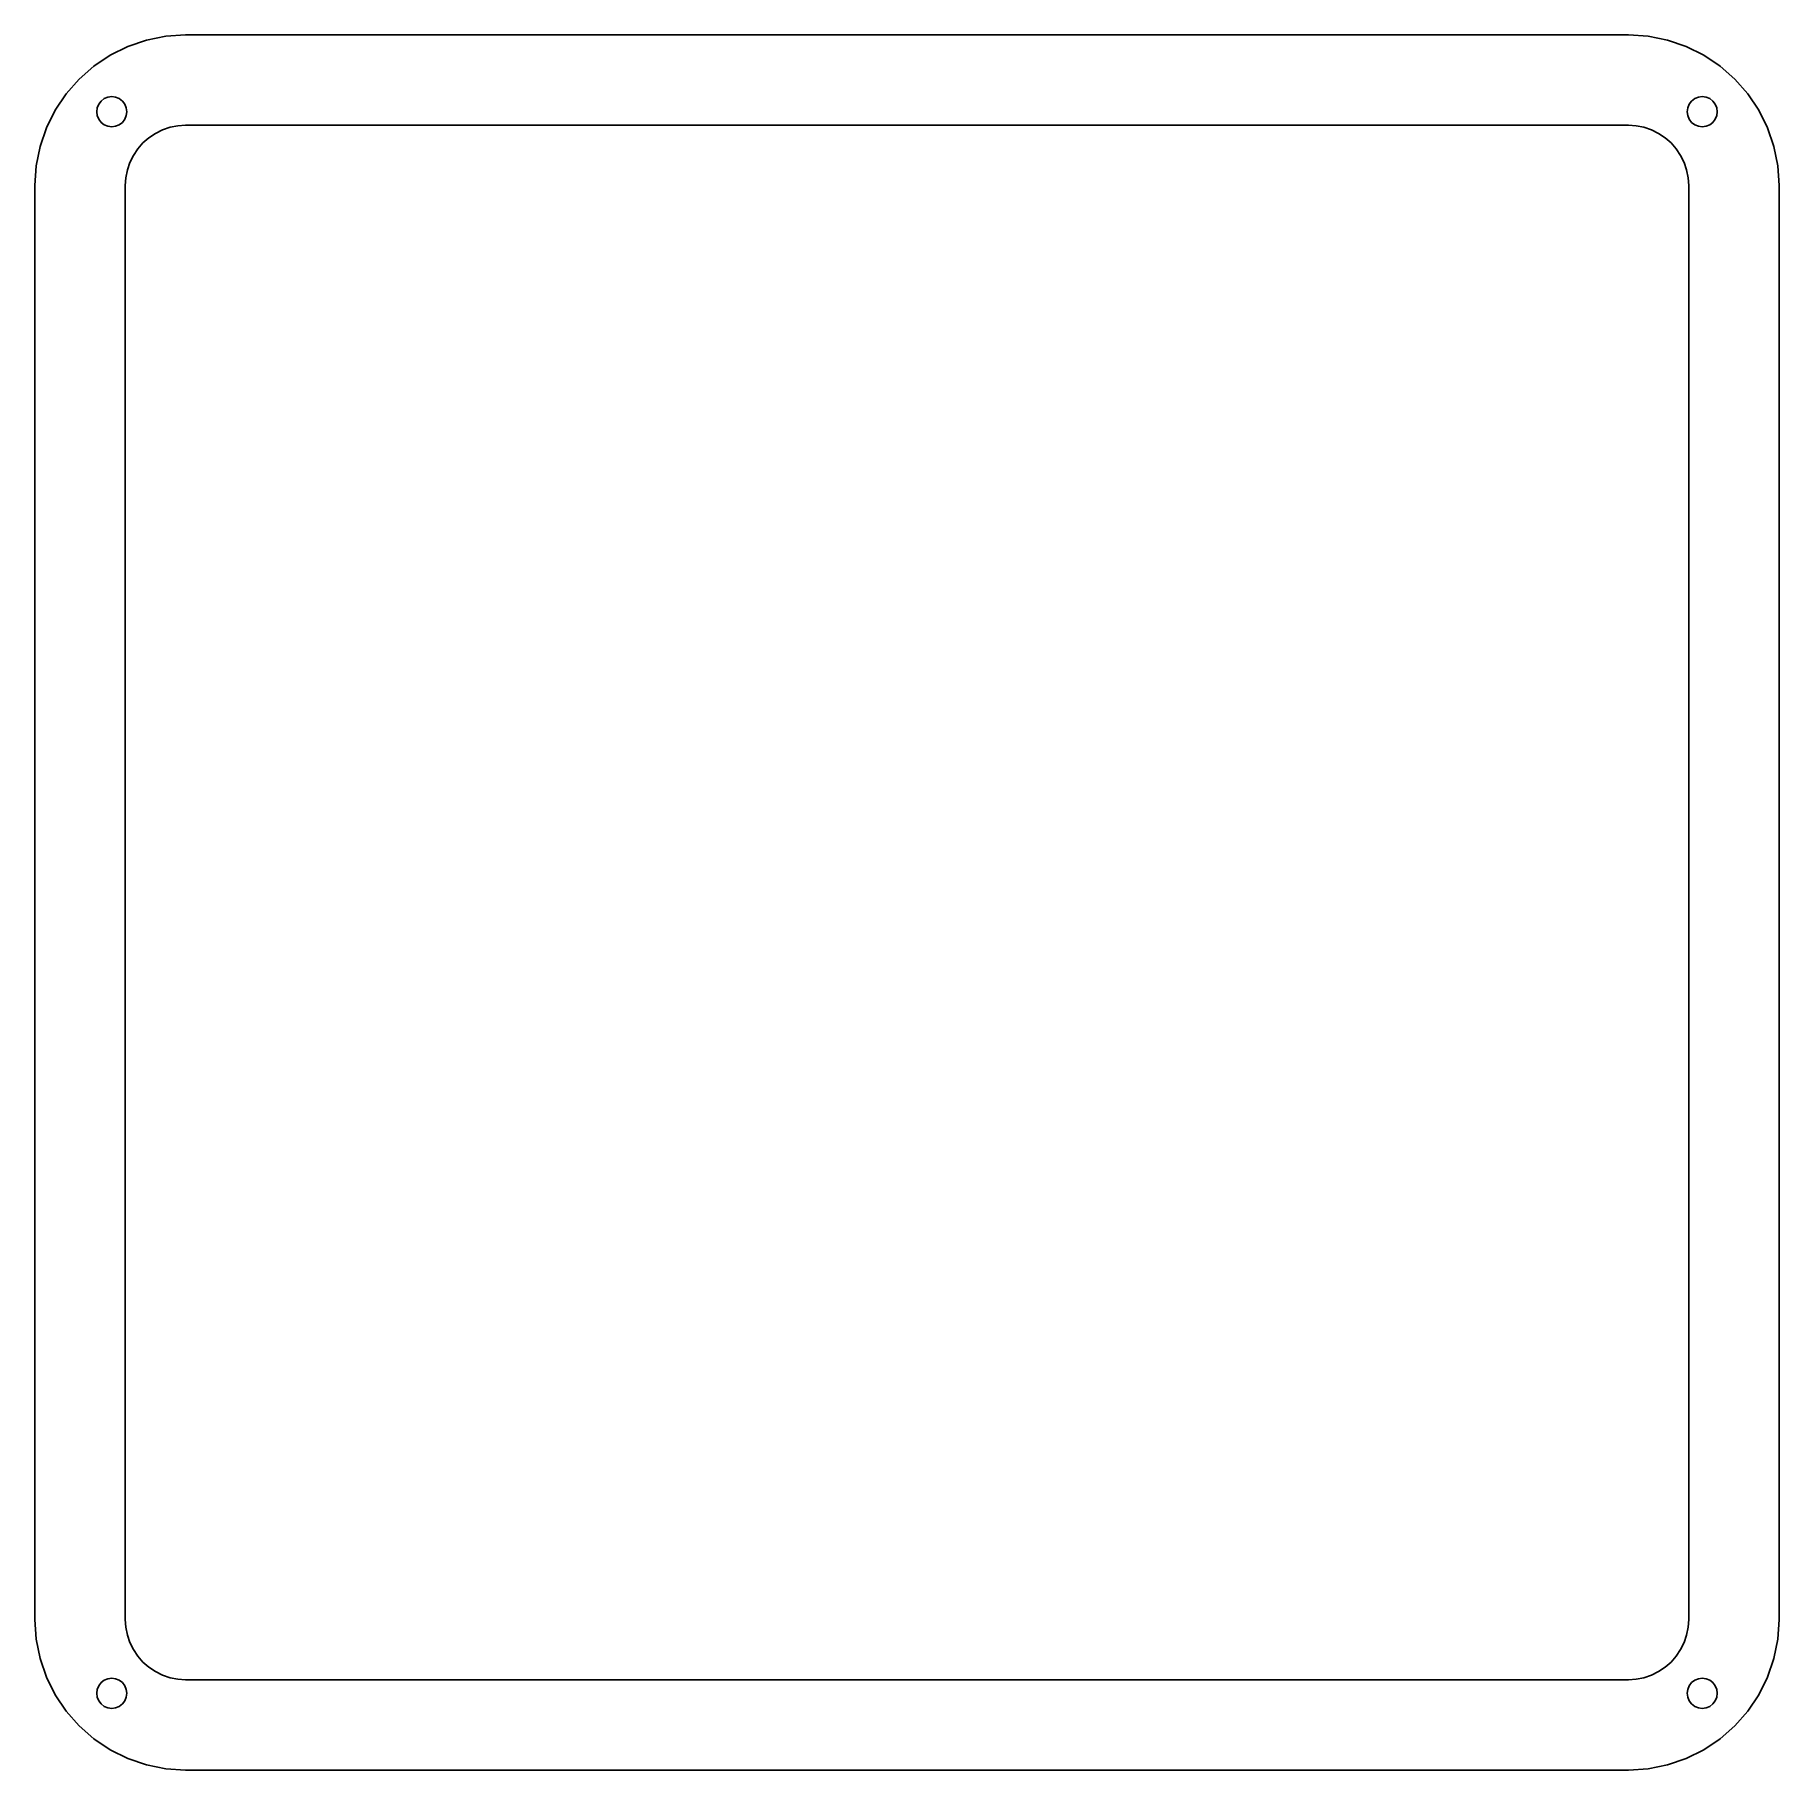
# Model space of a CAD drawing. Header units: metres. Extents: x -58 to 58, y -58 to 58.
import ezdxf

# ---------------------------------------------------------------- set-up
doc = ezdxf.new("R2010")
doc.units = ezdxf.units.M

msp = doc.modelspace()

# ---------------------------------------------------------------- linework, layer by layer
for p, q in [((-51.6902, 56.8255), (-52.8634, 56.247)), ((-50.4516, 57.246), (-51.6902, 56.8255)), ((-49.1687, 57.5012), (-50.4516, 57.246)), ((-47.8634, 57.5867), (-49.1687, 57.5012)), ((47.8634, 57.5867), (-47.8634, 57.5867)), ((49.1686, 57.5012), (47.8634, 57.5867)), ((50.4516, 57.246), (49.1686, 57.5012)), ((51.6902, 56.8255), (50.4516, 57.246)), ((52.8634, 56.247), (51.6902, 56.8255)), ((-52.8634, 56.247), (-53.951, 55.5203)), ((53.951, 55.5203), (52.8634, 56.247)), ((-54.9345, 54.6578), (-55.7969, 53.6744)), ((-53.951, 55.5203), (-54.9345, 54.6578)), ((54.9345, 54.6578), (53.951, 55.5203)), ((55.7969, 53.6744), (54.9345, 54.6578)), ((-55.7969, 53.6744), (-56.5236, 52.5867)), ((-53.4705, 53.1939), (-53.2634, 53.3528)), ((-53.2634, 53.3528), (-53.0222, 53.4527)), ((-53.0222, 53.4527), (-52.7634, 53.4867)), ((-52.7634, 53.4867), (-52.5046, 53.4527)), ((-52.5046, 53.4527), (-52.2634, 53.3528)), ((-52.2634, 53.3528), (-52.0563, 53.1939)), ((52.0563, 53.1939), (52.2634, 53.3528)), ((52.2634, 53.3528), (52.5046, 53.4527)), ((52.5046, 53.4527), (52.7634, 53.4867)), ((52.7634, 53.4867), (53.0222, 53.4527)), ((53.0222, 53.4527), (53.2634, 53.3528)), ((53.2634, 53.3528), (53.4705, 53.1939)), ((56.5236, 52.5867), (55.7969, 53.6744)), ((-56.5236, 52.5867), (-57.1022, 51.4136)), ((-53.7634, 52.4867), (-53.7293, 52.7456)), ((-53.7293, 52.2279), (-53.7634, 52.4867)), ((-53.7293, 52.7456), (-53.6294, 52.9867)), ((-53.6294, 51.9867), (-53.7293, 52.2279)), ((-53.6294, 52.9867), (-53.4705, 53.1939)), ((-52.0563, 53.1939), (-51.8974, 52.9867)), ((-51.8974, 52.9867), (-51.7975, 52.7456)), ((-51.7975, 52.2279), (-51.8974, 51.9867)), ((-51.7975, 52.7456), (-51.7634, 52.4867)), ((-51.7634, 52.4867), (-51.7975, 52.2279)), ((51.7634, 52.4867), (51.7975, 52.7456)), ((51.7975, 52.2279), (51.7634, 52.4867)), ((51.7975, 52.7456), (51.8974, 52.9867)), ((51.8974, 51.9867), (51.7975, 52.2279)), ((51.8974, 52.9867), (52.0563, 53.1939)), ((53.4705, 53.1939), (53.6294, 52.9867)), ((53.6294, 52.9867), (53.7293, 52.7456)), ((53.7293, 52.2279), (53.6294, 51.9867)), ((53.7293, 52.7456), (53.7634, 52.4867)), ((53.7634, 52.4867), (53.7293, 52.2279)), ((57.1022, 51.4136), (56.5236, 52.5867)), ((-57.1022, 51.4136), (-57.5226, 50.1749)), ((-53.4705, 51.7796), (-53.6294, 51.9867)), ((-53.2634, 51.6207), (-53.4705, 51.7796)), ((-53.0222, 51.5208), (-53.2634, 51.6207)), ((-52.7634, 51.4867), (-53.0222, 51.5208)), ((-52.5046, 51.5208), (-52.7634, 51.4867)), ((-52.2634, 51.6207), (-52.5046, 51.5208)), ((-52.0563, 51.7796), (-52.2634, 51.6207)), ((-51.8974, 51.9867), (-52.0563, 51.7796)), ((-50.2984, 50.7602), (-49.8634, 51.0508)), ((-49.8634, 51.0508), (-49.3941, 51.2822)), ((-49.3941, 51.2822), (-48.8987, 51.4504)), ((-48.8987, 51.4504), (-48.3855, 51.5525)), ((-48.3855, 51.5525), (-47.8634, 51.5867)), ((-47.8634, 51.5867), (47.8634, 51.5867)), ((47.8634, 51.5867), (48.3855, 51.5525)), ((48.3855, 51.5525), (48.8987, 51.4504)), ((48.8987, 51.4504), (49.3941, 51.2822)), ((49.3941, 51.2822), (49.8634, 51.0508)), ((49.8634, 51.0508), (50.2984, 50.7602)), ((52.0563, 51.7796), (51.8974, 51.9867)), ((52.2634, 51.6207), (52.0563, 51.7796)), ((52.5046, 51.5208), (52.2634, 51.6207)), ((52.7634, 51.4867), (52.5046, 51.5208)), ((53.0222, 51.5208), (52.7634, 51.4867)), ((53.2634, 51.6207), (53.0222, 51.5208)), ((53.4705, 51.7796), (53.2634, 51.6207)), ((53.6294, 51.9867), (53.4705, 51.7796)), ((57.5226, 50.1749), (57.1022, 51.4136)), ((-57.5226, 50.1749), (-57.7778, 48.892)), ((-51.3275, 49.5867), (-51.0368, 50.0218)), ((-51.0368, 50.0218), (-50.6918, 50.4152)), ((-50.6918, 50.4152), (-50.2984, 50.7602)), ((50.2984, 50.7602), (50.6918, 50.4152)), ((50.6918, 50.4152), (51.0368, 50.0218)), ((51.0368, 50.0218), (51.3275, 49.5867)), ((57.7778, 48.892), (57.5226, 50.1749)), ((-57.7778, 48.892), (-57.8634, 47.5867)), ((-51.8292, 48.1088), (-51.7271, 48.622)), ((-51.7271, 48.622), (-51.5589, 49.1175)), ((-51.5589, 49.1175), (-51.3275, 49.5867)), ((51.3275, 49.5867), (51.5589, 49.1175)), ((51.5589, 49.1175), (51.7271, 48.622)), ((51.7271, 48.622), (51.8292, 48.1088)), ((57.8634, 47.5867), (57.7778, 48.892)), ((-57.8634, 47.5867), (-57.8634, -47.5868)), ((-51.8634, 47.5867), (-51.8292, 48.1088)), ((-51.8634, -47.5868), (-51.8634, 47.5867)), ((51.8292, 48.1088), (51.8634, 47.5867)), ((51.8634, 47.5867), (51.8634, -47.5868)), ((57.8634, -47.5868), (57.8634, 47.5867)), ((-57.8634, -47.5868), (-57.7778, -48.892)), ((-51.8292, -48.1089), (-51.8634, -47.5868)), ((-51.7271, -48.622), (-51.8292, -48.1089)), ((51.8292, -48.1089), (51.7271, -48.622)), ((51.8634, -47.5868), (51.8292, -48.1089)), ((57.7778, -48.892), (57.8634, -47.5868)), ((-57.7778, -48.892), (-57.5226, -50.1749)), ((-51.5589, -49.1175), (-51.7271, -48.622)), ((-51.3275, -49.5868), (-51.5589, -49.1175)), ((-51.0368, -50.0218), (-51.3275, -49.5868)), ((51.3275, -49.5868), (51.0368, -50.0218)), ((51.5589, -49.1175), (51.3275, -49.5868)), ((51.7271, -48.622), (51.5589, -49.1175)), ((57.5226, -50.1749), (57.7778, -48.892)), ((-57.5226, -50.1749), (-57.1022, -51.4136)), ((-50.6918, -50.4152), (-51.0368, -50.0218)), ((-50.2984, -50.7602), (-50.6918, -50.4152)), ((-49.8634, -51.0509), (-50.2984, -50.7602)), ((50.2984, -50.7602), (49.8634, -51.0509)), ((50.6918, -50.4152), (50.2984, -50.7602)), ((51.0368, -50.0218), (50.6918, -50.4152)), ((57.1022, -51.4136), (57.5226, -50.1749)), ((-57.1022, -51.4136), (-56.5236, -52.5867)), ((-53.7293, -52.2279), (-53.6294, -51.9867)), ((-53.6294, -51.9867), (-53.4705, -51.7796)), ((-53.4705, -51.7796), (-53.2634, -51.6207)), ((-53.2634, -51.6207), (-53.0222, -51.5208)), ((-53.0222, -51.5208), (-52.7634, -51.4868)), ((-52.7634, -51.4868), (-52.5046, -51.5208)), ((-52.5046, -51.5208), (-52.2634, -51.6207)), ((-52.2634, -51.6207), (-52.0563, -51.7796)), ((-52.0563, -51.7796), (-51.8974, -51.9867)), ((-51.8974, -51.9867), (-51.7975, -52.2279)), ((-49.3941, -51.2823), (-49.8634, -51.0509)), ((-48.8987, -51.4505), (-49.3941, -51.2823)), ((-48.3855, -51.5525), (-48.8987, -51.4505)), ((-47.8634, -51.5867), (-48.3855, -51.5525)), ((47.8634, -51.5867), (-47.8634, -51.5867)), ((48.3855, -51.5525), (47.8634, -51.5867)), ((48.8987, -51.4505), (48.3855, -51.5525)), ((49.3941, -51.2823), (48.8987, -51.4505)), ((49.8634, -51.0509), (49.3941, -51.2823)), ((51.7975, -52.2279), (51.8974, -51.9867)), ((51.8974, -51.9867), (52.0563, -51.7796)), ((52.0563, -51.7796), (52.2634, -51.6207)), ((52.2634, -51.6207), (52.5046, -51.5208)), ((52.5046, -51.5208), (52.7634, -51.4868)), ((52.7634, -51.4868), (53.0222, -51.5208)), ((53.0222, -51.5208), (53.2634, -51.6207)), ((53.2634, -51.6207), (53.4705, -51.7796)), ((53.4705, -51.7796), (53.6294, -51.9867)), ((53.6294, -51.9867), (53.7293, -52.2279)), ((56.5236, -52.5867), (57.1022, -51.4136)), ((-56.5236, -52.5867), (-55.7969, -53.6744)), ((-53.7634, -52.4867), (-53.7293, -52.2279)), ((-53.7293, -52.7456), (-53.7634, -52.4867)), ((-53.6294, -52.9867), (-53.7293, -52.7456)), ((-53.4705, -53.1938), (-53.6294, -52.9867)), ((-53.2634, -53.3528), (-53.4705, -53.1938)), ((-52.0563, -53.1938), (-52.2634, -53.3528)), ((-51.8974, -52.9867), (-52.0563, -53.1938)), ((-51.7975, -52.7456), (-51.8974, -52.9867)), ((-51.7975, -52.2279), (-51.7634, -52.4867)), ((-51.7634, -52.4867), (-51.7975, -52.7456)), ((51.7634, -52.4867), (51.7975, -52.2279)), ((51.7975, -52.7456), (51.7634, -52.4867)), ((51.8974, -52.9867), (51.7975, -52.7456)), ((52.0563, -53.1938), (51.8974, -52.9867)), ((52.2634, -53.3528), (52.0563, -53.1938)), ((53.4705, -53.1938), (53.2634, -53.3528)), ((53.6294, -52.9867), (53.4705, -53.1938)), ((53.7293, -52.7456), (53.6294, -52.9867)), ((53.7293, -52.2279), (53.7634, -52.4867)), ((53.7634, -52.4867), (53.7293, -52.7456)), ((55.7969, -53.6744), (56.5236, -52.5867)), ((-55.7969, -53.6744), (-54.9345, -54.6578)), ((-53.0222, -53.4527), (-53.2634, -53.3528)), ((-52.7634, -53.4867), (-53.0222, -53.4527)), ((-52.5046, -53.4527), (-52.7634, -53.4867)), ((-52.2634, -53.3528), (-52.5046, -53.4527)), ((52.5046, -53.4527), (52.2634, -53.3528)), ((52.7634, -53.4867), (52.5046, -53.4527)), ((53.0222, -53.4527), (52.7634, -53.4867)), ((53.2634, -53.3528), (53.0222, -53.4527)), ((54.9345, -54.6578), (55.7969, -53.6744)), ((-54.9345, -54.6578), (-53.951, -55.5203)), ((-53.951, -55.5203), (-52.8634, -56.247)), ((52.8634, -56.247), (53.951, -55.5203)), ((53.951, -55.5203), (54.9345, -54.6578)), ((-52.8634, -56.247), (-51.6902, -56.8255)), ((51.6902, -56.8255), (52.8634, -56.247)), ((-51.6902, -56.8255), (-50.4516, -57.246)), ((-50.4516, -57.246), (-49.1687, -57.5012)), ((-49.1687, -57.5012), (-47.8634, -57.5867)), ((-47.8634, -57.5867), (47.8634, -57.5867)), ((47.8634, -57.5867), (49.1686, -57.5012)), ((49.1686, -57.5012), (50.4516, -57.246)), ((50.4516, -57.246), (51.6902, -56.8255))]:
    msp.add_line(p, q)

doc.saveas('drawing.dxf')
